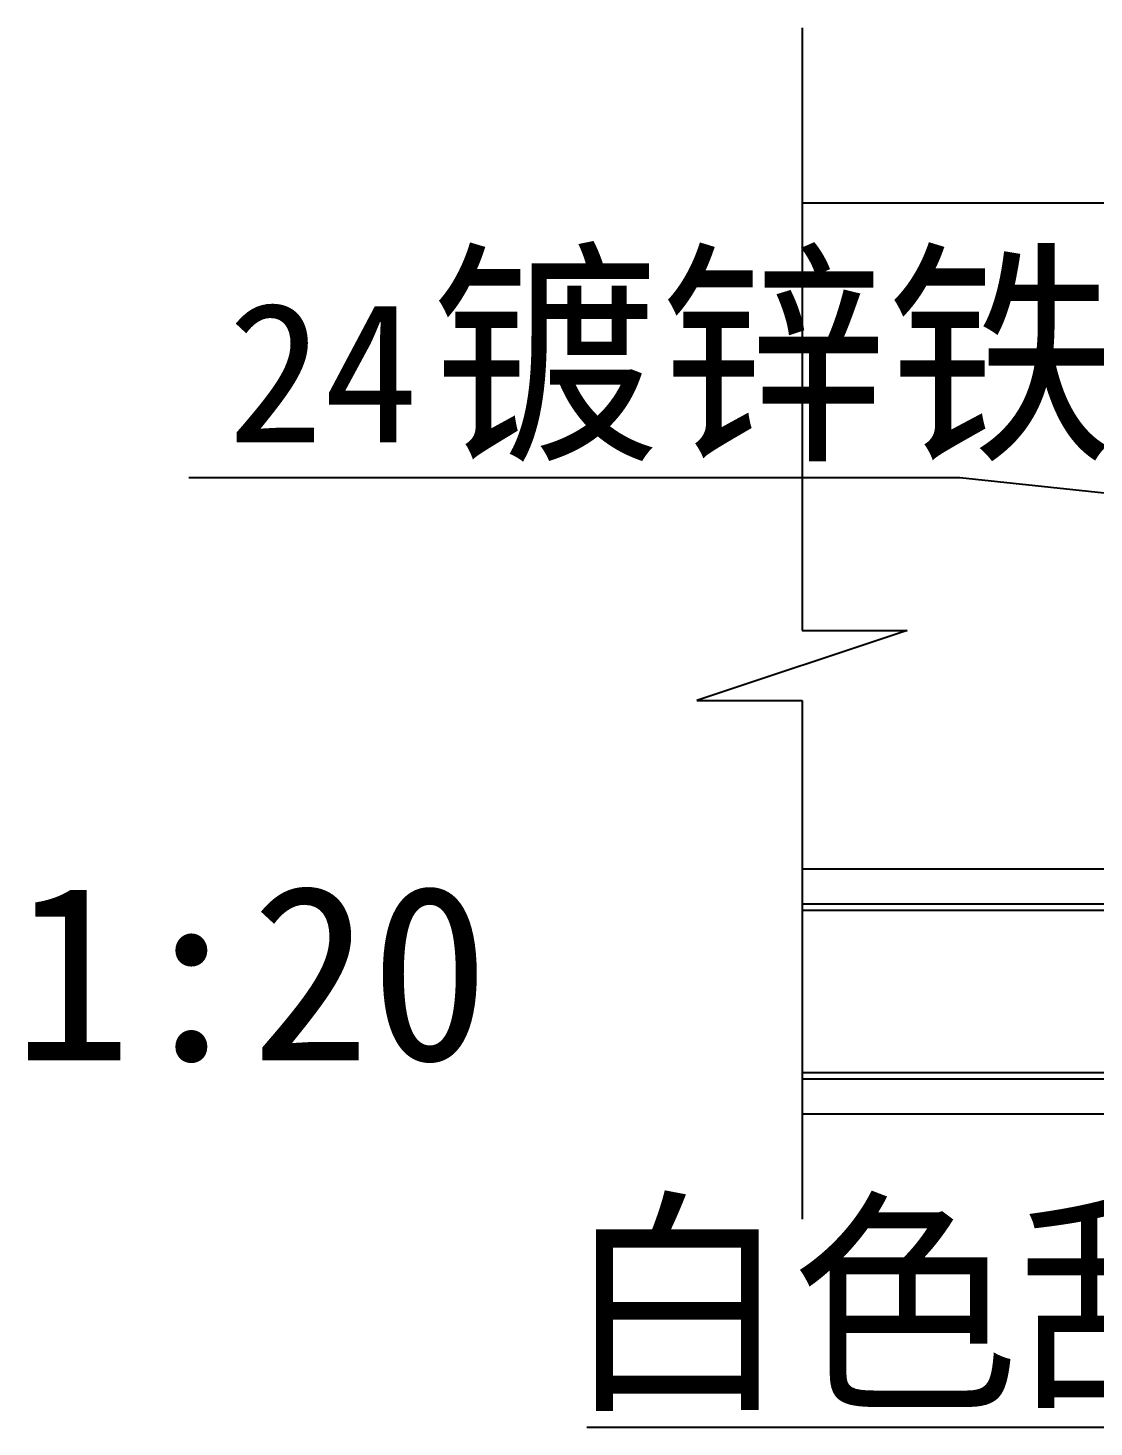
# Model space of a CAD drawing. Header units: metres. Extents: x -2762 to -710, y 1276 to 2221.
# Drawn here: x -2762 to -2153, y 1351 to 2150 of the extents above; entities that cross this region are included whole.
import ezdxf

# ---------------------------------------------------------------- set-up
doc = ezdxf.new("R2010")
doc.units = ezdxf.units.M
for name, color, linetype in [('PUB_TEXT', 7, 'Continuous'), ('PUB_WALL', 255, 'Continuous'), ('S_SURFACE', 6, 'Continuous'), ('S_WALL', 255, 'Continuous')]:
    doc.layers.add(name, color=color, linetype=linetype)

msp = doc.modelspace()

# ---------------------------------------------------------------- linework, layer by layer
at = {"layer": 'PUB_WALL'}
msp.add_lwpolyline([(-2320, 1646.5), (-2016.5, 1646.5), (-2016.5, 1846.5), (-1943.5, 1846.5), (-1943.5, 1553.5), (-2320, 1553.5)], dxfattribs=at)
at = {"layer": 'S_SURFACE'}
for p, q in [((-2320, 2150), (-2320, 1806.02)), ((-1940, 2050), (-2320, 2050)), ((-2670, 1893.45), (-2230, 1893.45)), ((-2230, 1893.45), (-2010, 1870)), ((-2260, 1806.02), (-2380, 1766.02)), ((-2320, 1806.02), (-2260, 1806.02)), ((-2380, 1766.02), (-2320, 1766.02)), ((-2320, 1766.02), (-2320, 1470)), ((-2320, 1670), (-2090, 1670)), ((-1430, 1530), (-2320, 1530)), ((-2442.76, 1351.4), (-2084.28, 1351.4))]:
    msp.add_line(p, q, dxfattribs=at)
at = {"layer": 'S_WALL'}
for p, q in [((-2320, 1650), (-2020, 1650)), ((-1940, 1550), (-2320, 1550))]:
    msp.add_line(p, q, dxfattribs=at)

# ---------------------------------------------------------------- texts
at = {"layer": 'PUB_TEXT'}
for s, height, p in [('镀锌铁皮', 100, (-2531.62, 1913.45)), ('24', 80, (-2647.72, 1913.45)), ('1:20', 100, (-2770.53, 1560.77)), ('白色刮塑', 100, (-2456.36, 1371.4))]:
    msp.add_text(s, height=height, dxfattribs=at).set_placement(p)

doc.saveas('drawing.dxf')
